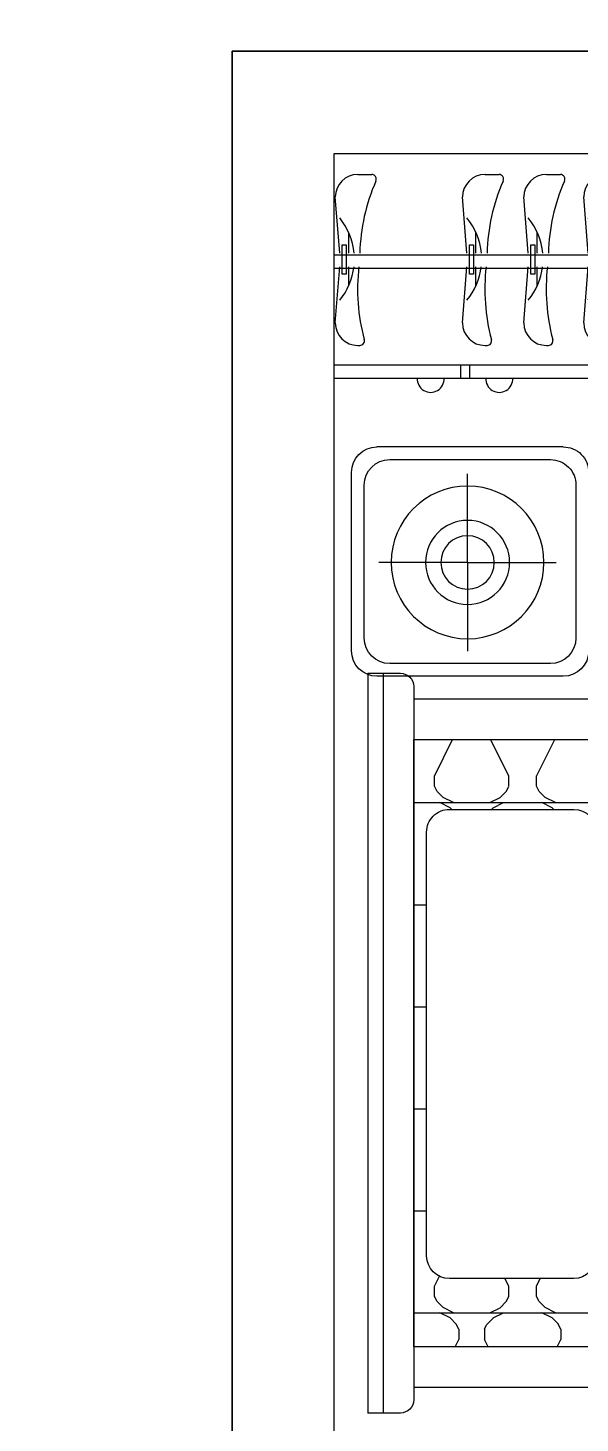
# Model space of a CAD drawing. Header units: millimetres. Extents: x 1143 to 39838, y 578 to 35727.
# Drawn here: x 5289 to 6371, y 13350 to 16085 of the extents above; entities that cross this region are included whole.
import ezdxf

# ---------------------------------------------------------------- set-up
doc = ezdxf.new("R2010")
doc.units = ezdxf.units.MM
for name, color, linetype in [('JJ', 8, 'Continuous'), ('PUB_WINDW', 7, 'Continuous'), ('WALL', 255, 'Continuous'), ('WINDOW', 2, 'Continuous')]:
    doc.layers.add(name, color=color, linetype=linetype)
doc.styles.add('DIM_FONT', font='SIMPLEX', dxfattribs={"width": 0.8})
doc.styles.get("Standard").update_dxf_attribs({"font": 'arial.ttf'})

# ---------------------------------------------------------------- blocks, each defined once
blk = doc.blocks.new('A$C578550E8')
at = {"layer": 'JJ'}
for p, q in [((399.8, 464.6, -1600), (49.9, 464.6, -1600)), ((374.8, 439.7, -1600), (74.8, 439.7, -1600)), ((0, 49.9, -1600), (0, 414.8, -1600)), ((226.5, 237.3, -1600), (226.5, 411.1, -1600)), ((449.6, 49.9, -1600), (449.6, 414.8, -1600)), ((24.9, 389.8, -1600), (24.9, 74.8, -1600)), ((424.7, 74.8, -1600), (424.7, 389.8, -1600)), ((226.5, 237.3, -1600), (52.7, 237.3, -1600)), ((226.5, 237.3, -1600), (226.5, 63.4, -1600)), ((226.5, 237.3, -1600), (400.3, 237.3, -1600)), ((74.8, 24.9, -1600), (374.8, 24.9, -1600)), ((399.8, 0, -1600), (49.9, 0, -1600))]:
    blk.add_line(p, q, dxfattribs=at)
for radius in [149.6, 82.4, 52.4]:
    blk.add_circle((226.5, 237.3, -1600), radius, dxfattribs=at)
for centre, start, end in [((49.9, 414.8, -1600), 90, 180), ((74.8, 389.8, -1600), 90, 180), ((374.8, 389.8, -1600), 360, 90), ((399.8, 414.8, -1600), 360, 90), ((74.8, 74.8, -1600), 180, 270), ((374.8, 74.8, -1600), 270, 360), ((49.9, 49.9, -1600), 180, 270), ((399.8, 49.9, -1600), 270, 360)]:
    blk.add_arc(centre, 49.9, start, end, dxfattribs=at)
blk = doc.blocks.new('YI')
for p, q in [((112.6, 178.4), (143.8, 178.4)), ((72.4, 3.4), (62.6, 128.4)), ((92.4, 3.4), (92.4, 49.7)), ((62.6, -151.6), (72.4, -26.6)), ((92.4, -69.2), (92.4, -26.6)), ((112.6, -201.6), (117.3, -201.6))]:
    blk.add_line(p, q)
blk.add_lwpolyline([(78.3, -43.2), (78.3, 22.3), (86.8, 22.3), (86.8, -43.2)], close=True)
for centre, radius, start, end in [((112.6, 128.4), 50, 90, 180), ((544.7, -7.4), 427.7, 156.4083, 178.5504), ((143.8, 168.4), 10, 332.3808, 90), ((-38.5, -9.7), 143.8, 5.2399, 39.5163), ((-38.5, -9.7), 143.8, 320.4837, 353.2645), ((549.1, -76.4), 436.9, 173.453, 194.8406), ((112.6, -151.6), 50, 180, 270), ((117.3, -191.6), 10, 270, 19.1838)]:
    blk.add_arc(centre, radius, start, end)
blk = doc.blocks.new('YIG')
for p, q in [((500, 1100), (0, 1100)), ((500, 0), (500, 1100)), ((500, 1070), (0, 1070)), ((225.4, 30), (225.4, 1070)), ((225.4, 30), (225.4, 1070)), ((255.4, 30), (255.4, 1070)), ((470, 30), (470, 1070)), ((470, 562.9), (500, 562.9)), ((470, 542.9), (500, 542.9)), ((0, 30), (500, 30)), ((500, 0), (0, 0)), ((0, 0), (500, 0))]:
    blk.add_line(p, q)
for centre in [(501.3, 628.9), (501.3, 476.5)]:
    blk.add_arc(centre, 30, 267.5434, 92.4566)
at = {"rotation": 90}
for p in [(225.4, 888.8), (225.4, 753.9), (225.4, 620.9), (225.4, 484.6), (225.4, 201.9), (225.4, 79.2)]:
    blk.add_blockref('YI', p, dxfattribs=at)
blk = doc.blocks.new('_L15QIU')
blk.add_blockref('YIG', (-255.4, -550))
at = {"style": 'DIM_FONT', "width": 0.8, "flags": 9}
for tag in ['YSIZE', 'XSIZE']:
    blk.add_attdef(tag, (0, 0), '', height=0.5, dxfattribs=at)
blk = doc.blocks.new('_C30KGW')
blk.add_blockref('_L15QIU', (-241.8, 535.6))
at = {"width": 0.8, "flags": 9}
blk.add_attdef('XSIZE', (0, 0), '', height=0.5, dxfattribs=at)
blk = doc.blocks.new('U_B11DGA')
at = {"layer": 'JJ', "linetype": 'Continuous'}
for p, q in [((878.2, 1501.9), (355.5, 979.2)), ((896.9, 1483.2), (393, 979.2)), ((1030.8, 1349.3), (526.8, 845.3)), ((1049.5, 1330.6), (545.5, 826.6)), ((1049.5, 1330.6), (545.5, 826.6)), ((709.2, 1295.4), (690.5, 1314.2)), ((721.7, 1307.9), (703, 1326.6)), ((374.2, 997.9), (686.1, 686.1)), ((355.5, 979.2), (667.4, 667.4))]:
    blk.add_line(p, q, dxfattribs=at)
for centre in [(743.6, 1368.8), (648.6, 1273.8)]:
    blk.add_arc(centre, 26.5, 42.5434, 227.4566, dxfattribs=at)
at = {"layer": 'JJ', "linetype": 'Continuous', "xscale": 0.882, "yscale": 0.882, "zscale": 0.882}
for name, p, rotation in [('YI', (1086.9, 1368), 225), ('YI', (910.6, 1191.7), 225), ('YI', (825.6, 1106.7), 225), ('YI', (742.7, 1023.8), 225), ('_C30KGW', (367, 987.1), 135), ('YI', (658.5, 939.6), 225)]:
    blk.add_blockref(name, p, dxfattribs=dict(at, rotation=rotation))
at = {"style": 'DIM_FONT', "width": 0.8, "flags": 9}
for tag in ['YSIZE', 'XSIZE']:
    blk.add_attdef(tag, (0, 0), '', height=0.5, dxfattribs=at)
blk = doc.blocks.new('A$C2EAD2DD6')
at = {"layer": 'JJ'}
for p, q in [((0, 0, -1600), (0, 1450, -1600)), ((63.9, 1450, -1600), (0, 1450, -1600)), ((30, 0, -1600), (30, 1450, -1600)), ((90, 26.1, -1600), (90, 1423.9, -1600)), ((1890, 1400, -1600), (90, 1400, -1600)), ((90, 1320, -1600), (90, 130, -1600)), ((1890, 1320, -1600), (90, 1320, -1600)), ((171.1, 1320, -1600), (178.1, 1305.9, -1600)), ((171.1, 1320, -1600), (178.1, 1305.9, -1600)), ((235.6, 1320, -1600), (228.4, 1305.7, -1600)), ((235.6, 1320, -1600), (228.4, 1305.7, -1600)), ((371.1, 1320, -1600), (378.1, 1305.9, -1600)), ((371.1, 1320, -1600), (378.1, 1305.9, -1600)), ((178.2, 1285.6, -1600), (173.2, 1275.6, -1600)), ((178.2, 1285.6, -1600), (173.2, 1275.6, -1600)), ((178.3, 1285.7, -1600), (178.3, 1305.8, -1600)), ((228.3, 1285.9, -1600), (233.3, 1275.8, -1600)), ((228.3, 1285.9, -1600), (233.3, 1275.8, -1600)), ((228.5, 1285.7, -1600), (228.5, 1305.8, -1600)), ((378.2, 1285.6, -1600), (373.2, 1275.6, -1600)), ((378.2, 1285.6, -1600), (373.2, 1275.6, -1600)), ((378.3, 1285.7, -1600), (378.3, 1305.8, -1600)), ((161.2, 1263.6, -1600), (141.1, 1253.6, -1600)), ((173.3, 1275.6, -1600), (161.2, 1263.6, -1600)), ((233.5, 1275.8, -1600), (245.5, 1263.8, -1600)), ((245.6, 1263.7, -1600), (265.7, 1253.6, -1600)), ((361.2, 1263.6, -1600), (341.1, 1253.6, -1600)), ((373.3, 1275.6, -1600), (361.2, 1263.6, -1600)), ((90, 1253.6, -1600), (176.7, 1253.6, -1600)), ((135.5, 1231.4, -1600), (130.4, 1221.3, -1600)), ((135.5, 1231.4, -1600), (130.4, 1221.3, -1600)), ((147.6, 1243.5, -1600), (135.5, 1231.4, -1600)), ((167.6, 1253.6, -1600), (147.5, 1243.5, -1600)), ((176.7, 1253.6, -1600), (176.8, 1253.6, -1600)), ((176.8, 1253.6, -1600), (376.9, 1253.6, -1600)), ((239.2, 1253.6, -1600), (259.3, 1243.6, -1600)), ((259.1, 1243.7, -1600), (271.2, 1231.6, -1600)), ((271, 1231.6, -1600), (276, 1221.6, -1600)), ((271, 1231.6, -1600), (276, 1221.6, -1600)), ((335.5, 1231.4, -1600), (330.4, 1221.3, -1600)), ((335.5, 1231.4, -1600), (330.4, 1221.3, -1600)), ((347.6, 1243.5, -1600), (335.5, 1231.4, -1600)), ((367.6, 1253.6, -1600), (347.5, 1243.5, -1600)), ((376.9, 1253.6, -1600), (377, 1253.6, -1600)), ((377, 1253.6, -1600), (577.1, 1253.6, -1600)), ((130.5, 1221.4, -1600), (130.5, 1201.3, -1600)), ((276.3, 1221.4, -1600), (276.3, 1201.3, -1600)), ((330.5, 1221.4, -1600), (330.5, 1201.3, -1600)), ((130.3, 1201.5, -1600), (140.2, 1181.8, -1600)), ((130.3, 1201.5, -1600), (140.2, 1181.8, -1600)), ((403.5, 1186.3, -1600), (159.7, 1186.3, -1600)), ((276.2, 1201.3, -1600), (268.7, 1186.3, -1600)), ((276.2, 1201.3, -1600), (268.7, 1186.3, -1600)), ((330.3, 1201.5, -1600), (337.9, 1186.3, -1600)), ((330.3, 1201.5, -1600), (337.9, 1186.3, -1600)), ((115.1, 1141.8, -1600), (115.1, 311.3, -1600)), ((90, 1053.6, -1600), (115.1, 1053.6, -1600)), ((90, 853.6, -1600), (115.1, 853.6, -1600)), ((90, 653.6, -1600), (115.1, 653.6, -1600)), ((90, 453.6, -1600), (115.1, 453.6, -1600)), ((90, 253.6, -1600), (176.7, 253.6, -1600)), ((161.2, 263.6, -1600), (141.1, 253.6, -1600)), ((167.6, 253.6, -1600), (147.5, 243.5, -1600)), ((159.7, 266.7, -1600), (403.5, 266.7, -1600)), ((164.3, 266.7, -1600), (161.2, 263.6, -1600)), ((176.7, 253.6, -1600), (176.8, 253.6, -1600)), ((176.8, 253.6, -1600), (376.9, 253.6, -1600)), ((239.2, 253.6, -1600), (259.3, 243.6, -1600)), ((242.6, 266.7, -1600), (245.5, 263.8, -1600)), ((245.6, 263.7, -1600), (265.7, 253.6, -1600)), ((361.2, 263.6, -1600), (341.1, 253.6, -1600)), ((367.6, 253.6, -1600), (347.5, 243.5, -1600)), ((364.3, 266.7, -1600), (361.2, 263.6, -1600)), ((376.9, 253.6, -1600), (377, 253.6, -1600)), ((377, 253.6, -1600), (577.1, 253.6, -1600)), ((135.5, 231.4, -1600), (130.4, 221.3, -1600)), ((135.5, 231.4, -1600), (130.5, 221.3, -1600)), ((130.5, 221.4, -1600), (130.5, 201.3, -1600)), ((147.6, 243.5, -1600), (135.5, 231.4, -1600)), ((259.1, 243.7, -1600), (271.2, 231.6, -1600)), ((271, 231.6, -1600), (276, 221.6, -1600)), ((271, 231.6, -1600), (276, 221.6, -1600)), ((276.3, 221.4, -1600), (276.3, 201.3, -1600)), ((335.5, 231.4, -1600), (330.5, 221.3, -1600)), ((335.5, 231.4, -1600), (330.5, 221.3, -1600)), ((330.5, 221.4, -1600), (330.5, 201.3, -1600)), ((347.6, 243.5, -1600), (335.5, 231.4, -1600)), ((130.3, 201.5, -1600), (166.1, 130, -1600)), ((130.3, 201.5, -1600), (166.1, 130, -1600)), ((276.2, 201.3, -1600), (240.6, 130, -1600)), ((276.2, 201.3, -1600), (240.6, 130, -1600)), ((330.3, 201.5, -1600), (366.1, 130, -1600)), ((330.3, 201.5, -1600), (366.1, 130, -1600)), ((90, 130, -1600), (1724.9, 130, -1600)), ((90, 50, -1600), (1890, 50, -1600)), ((0, 0, -1600), (63.9, 0, -1600))]:
    blk.add_line(p, q, dxfattribs=at)
for centre, radius, start, end in [((63.9, 1423.9, -1600), 26.1, 360, 90), ((159.7, 1141.8, -1600), 44.6, 90, 180), ((403.5, 1141.8, -1600), 44.6, 360, 90), ((159.7, 311.3, -1600), 44.6, 180, 270), ((403.5, 311.3, -1600), 44.6, 270, 360), ((63.9, 26.1, -1600), 26.1, 270, 360)]:
    blk.add_arc(centre, radius, start, end, dxfattribs=at)
at = {"style": 'DIM_FONT', "width": 0.8, "flags": 9}
for tag in ['XSIZE', 'YSIZE']:
    blk.add_attdef(tag, (0, 1450, -1600), '', height=0.5, rotation=315, dxfattribs=at)
blk = doc.blocks.new('1T4F81聚福元')
at = {"layer": 'WALL'}
for p, q in [((-19500, -13400), (-16400, -13400)), ((-19500, -17100), (-19500, -13400)), ((-19300, -13600), (-16500, -13600)), ((-19300, -17300), (-19300, -13600))]:
    blk.add_line(p, q, dxfattribs=at)
at = {"layer": 'WINDOW'}
blk.add_lwpolyline([(-13258, -10000), (-13258, -13400), (-14400, -13400), (-14400, -13000), (-16400, -13000), (-16400, -13400), (-19500, -13400), (-19500, -17100), (-19900, -17100), (-19900, -18500), (-17100, -18500), (-17100, -22100), (-15316, -22100), (-15316, -22500), (-12100, -22500), (-11400, -22500), (-11400, -23200), (-6516, -23200)], dxfattribs=at)
blk.add_lwpolyline([(-13258, -11600), (-13258, -11700), (-11442, -11700), (-11416, -13400), (-19500, -13400), (-19500, -18000), (-19500, -18100), (-17100, -18100), (-17100, -22100), (-11400, -22100), (-11400, -23200), (-6516, -23200), (-6516, -25000), (-6316, -25000), (-6316, -18500), (-6400, -18500), (-6400, -11600)], close=True, dxfattribs=at)
at = {"layer": 'JJ', "rotation": 135.0000000003421}
blk.add_blockref('U_B11DGA', (-17617, -13600), dxfattribs=at)
at = {"layer": 'JJ', "xscale": -1}
for name, p, rotation in [('A$C578550E8', (-18801.1, -14175.4, 1600), 90.00000000023236), ('A$C2EAD2DD6', (-19233.8, -14619.2, 1600), 180.0000000002324)]:
    blk.add_blockref(name, p, dxfattribs=dict(at, rotation=rotation))
at = {"style": 'DIM_FONT', "oblique": -180, "text_generation_flag": 4, "width": 0.8, "flags": 9}
for tag, p, rotation in [('XSIZE', (1326.3, -15051.1), 135), ('YSIZE', (1326.3, -15051.1), 135), ('XSIZE', (3900.1, -18100), 45), ('YSIZE', (3900.1, -18100), 45)]:
    blk.add_attdef(tag, p, '', height=0.5, rotation=rotation, dxfattribs=at)
at = {"layer": 'JJ', "oblique": -180, "text_generation_flag": 4, "width": 0.8, "flags": 9}
for p in [(1764.7, -14093.6), (2339, -19893.8)]:
    blk.add_attdef('XSIZE', p, '', height=0.441, dxfattribs=at)
blk.add_attdef('XSIZE', (-13521.8, -18540), '', height=0.441, rotation=90, dxfattribs=at)

msp = doc.modelspace()

# ---------------------------------------------------------------- block references
at = {"layer": 'PUB_WINDW'}
msp.add_blockref('1T4F81聚福元', (25189.3, 29439.1), dxfattribs=at)

doc.saveas('drawing.dxf')
